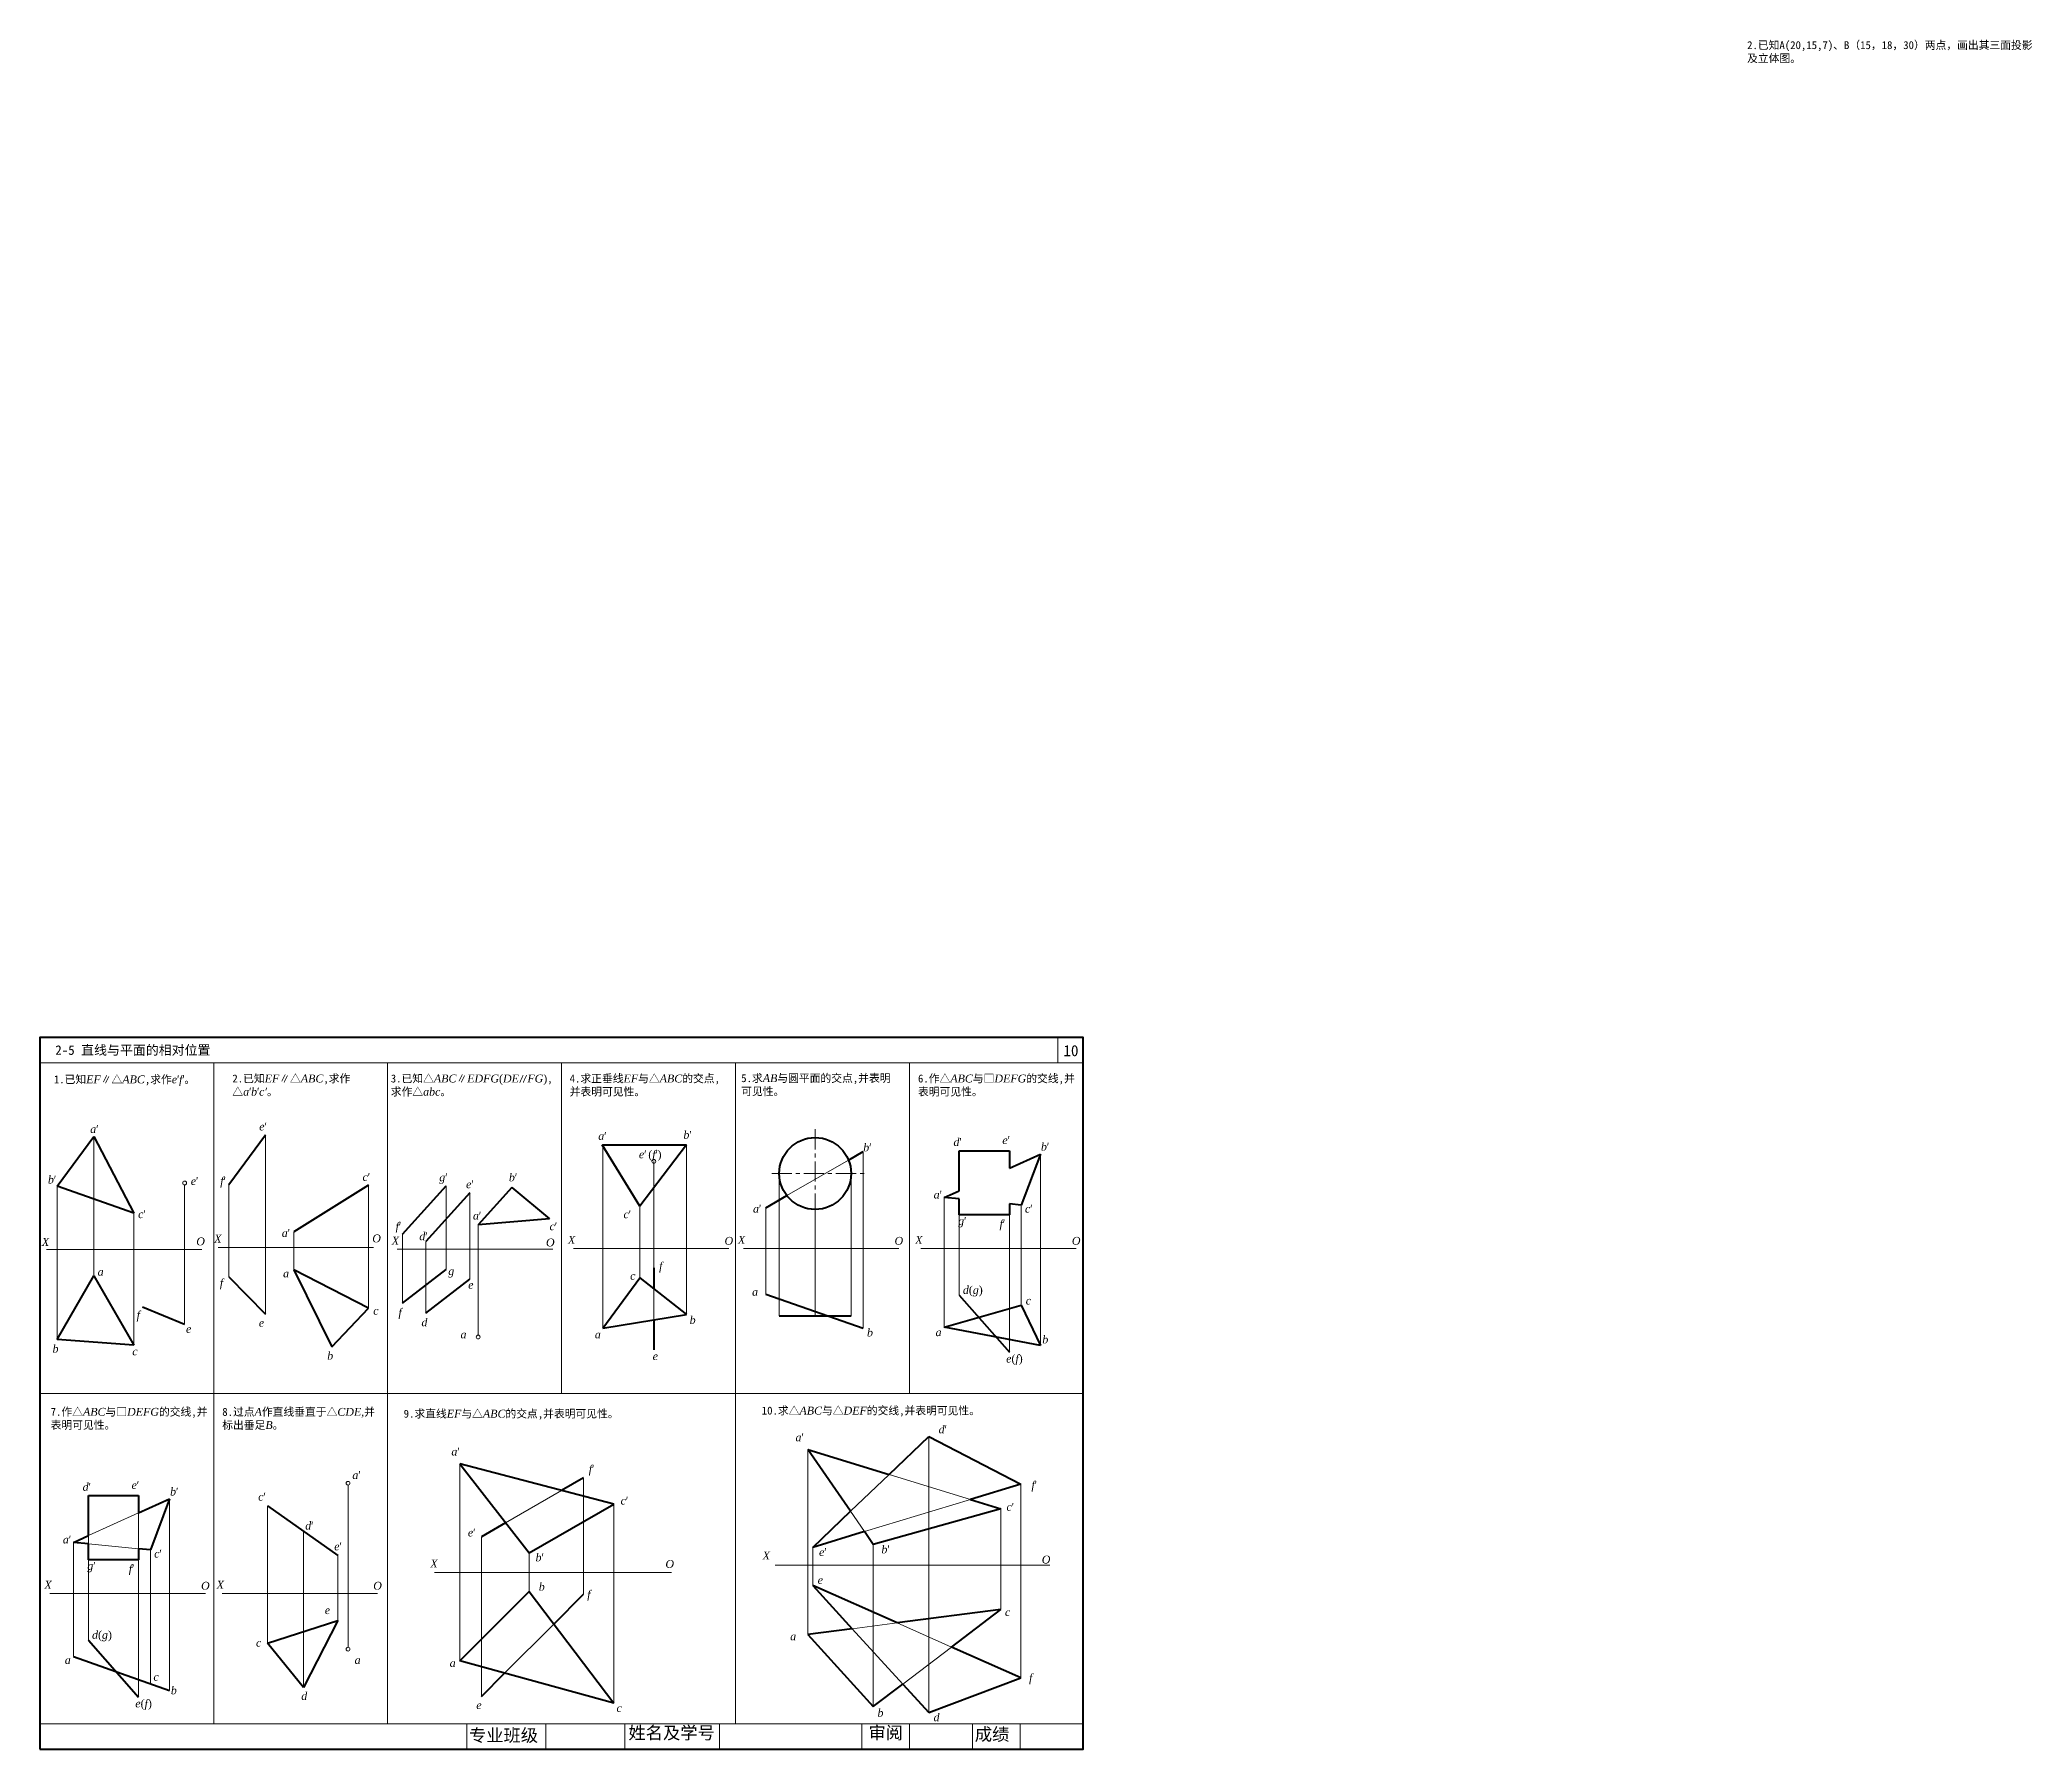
# Model space of a CAD drawing. Header units: millimetres. Extents: x 20 to 650, y 18 to 559.
import ezdxf

# ---------------------------------------------------------------- set-up
doc = ezdxf.new("R2010")
doc.units = ezdxf.units.MM
doc.linetypes.add('CENTER', pattern=[50.8, 31.75, -6.35, 6.35, -6.35])
doc.layers.get('0').update_dxf_attribs({"lineweight": 40})
for name, color, linetype, lineweight in [('点画线', 7, 'CENTER', 13), ('粗线', 7, 'Continuous', 40), ('细线', 7, 'Continuous', 13)]:
    doc.layers.add(name, color=color, linetype=linetype, lineweight=lineweight)

msp = doc.modelspace()

# ---------------------------------------------------------------- linework, layer by layer
at = {"lineweight": 5}
msp.add_line((19.89, 235.48), (349.89, 235.48), dxfattribs=at)
msp.add_lwpolyline([(19.89, 18.48), (349.89, 18.48), (349.89, 243.48), (19.89, 243.48)], close=True)
at = {"layer": '点画线', "ltscale": 0.2}
for p, q in [((265.1, 187.82), (265.1, 214.76)), ((251.35, 200.5), (281.5, 200.5))]:
    msp.add_line(p, q, dxfattribs=at)
at = {"layer": '粗线'}
for p, q in [((25.35, 196.47), (36.97, 212.18)), ((36.97, 212.18), (49.62, 187.94)), ((79.62, 197.02), (91.24, 212.72)), ((209.61, 190.22), (197.74, 209.61)), ((197.79, 209.53), (224.36, 209.53)), ((224.36, 209.53), (209.61, 190.22)), ((275.63, 204.76), (280.29, 207.45)), ((310.67, 207.71), (326.54, 207.71)), ((310.67, 195.07), (310.67, 207.71)), ((326.54, 207.71), (326.54, 202.24)), ((326.54, 202.24), (336.33, 206.66)), ((336.33, 206.66), (330.25, 190.54)), ((49.62, 187.94), (25.35, 196.47)), ((123.8, 196.83), (100.23, 182.05)), ((134.56, 181.32), (148.36, 196.56)), ((169.19, 196.08), (158.53, 184.32)), ((169.19, 196.08), (181.07, 186.16)), ((155.87, 194.38), (141.96, 179.02)), ((249.49, 189.67), (256.15, 193.51)), ((305.91, 192.92), (310.67, 195.07)), ((310.67, 192.45), (305.91, 192.92)), ((310.67, 187.45), (310.67, 192.45)), ((330.25, 190.54), (326.54, 190.9)), ((326.54, 190.9), (326.54, 187.45)), ((181.07, 186.16), (158.53, 184.32)), ((326.54, 187.45), (310.67, 187.45)), ((214.08, 170.65), (214.08, 164)), ((25.35, 148), (36.97, 168.13)), ((36.97, 168.13), (49.62, 146.23)), ((79.62, 167.83), (91.24, 156.02)), ((100.23, 170), (112.28, 145.64)), ((123.8, 157.96), (100.23, 170)), ((134.56, 159.52), (148.36, 170.12)), ((141.96, 156.38), (155.87, 167.06)), ((197.91, 151.61), (209.61, 167.49)), ((209.61, 167.49), (224.36, 155.95)), ((65.68, 152.78), (52.35, 158.24)), ((112.28, 145.64), (123.8, 157.96)), ((249.49, 162.39), (280.29, 151.56)), ((305.91, 151.95), (330.25, 158.82)), ((310.67, 161.99), (326.54, 144.02)), ((330.25, 158.82), (336.33, 146.14)), ((197.91, 151.61), (224.36, 155.95)), ((214.08, 154.26), (214.08, 144.73)), ((253.74, 155.52), (276.46, 155.52)), ((336.33, 146.14), (305.91, 151.95)), ((49.62, 146.23), (25.35, 148)), ((288.49, 105.36), (301, 117.32)), ((301, 117.32), (330.13, 102.31)), ((152.69, 108.68), (174.61, 80.53)), ((201.38, 95.98), (152.69, 108.68)), ((262.79, 113.26), (288.49, 105.36)), ((276.27, 93.68), (262.79, 113.26)), ((191.84, 104.3), (184.88, 100.28)), ((330.13, 102.31), (314.2, 97.46)), ((35.26, 98.65), (51.13, 98.65)), ((35.26, 86.01), (35.26, 98.65)), ((51.13, 98.65), (51.13, 93.18)), ((51.13, 93.18), (60.92, 97.6)), ((60.92, 97.6), (54.84, 81.48)), ((91.85, 95.44), (114.17, 79.73)), ((174.61, 80.53), (201.38, 95.98)), ((314.2, 97.46), (323.87, 94.49)), ((167.19, 90.07), (159.56, 85.66)), ((264.36, 82.29), (276.27, 93.68)), ((323.87, 94.49), (283.46, 83.23)), ((30.5, 83.86), (35.26, 86.01)), ((35.26, 83.39), (30.5, 83.86)), ((35.26, 78.39), (35.26, 83.39)), ((280.69, 87.26), (264.36, 82.29)), ((283.46, 83.23), (280.69, 87.26)), ((51.13, 78.39), (35.26, 78.39)), ((54.84, 81.48), (51.13, 81.84)), ((51.13, 81.84), (51.13, 78.39)), ((264.36, 70.24), (276.83, 56.57)), ((291.03, 58.39), (264.36, 70.24)), ((152.69, 46.43), (174.61, 68.36)), ((174.61, 68.36), (201.38, 32.98)), ((182.42, 58.04), (191.84, 67.46)), ((91.85, 52.01), (114.17, 59.15)), ((114.17, 59.15), (103.29, 38.01)), ((323.87, 62.59), (291.03, 58.39)), ((308.24, 50.74), (323.87, 62.59)), ((35.26, 52.93), (51.13, 34.96)), ((103.29, 38.01), (91.85, 52.01)), ((276.83, 56.57), (262.79, 54.77)), ((262.79, 54.77), (283.46, 31.94)), ((330.13, 41.01), (308.24, 50.74)), ((30.5, 47.81), (60.92, 37.07)), ((201.38, 32.98), (152.69, 46.43)), ((159.56, 35.17), (166.89, 42.51)), ((283.46, 31.94), (292.82, 39.03)), ((292.82, 39.03), (301, 30.06)), ((301, 30.06), (330.13, 41.01))]:
    msp.add_line(p, q, dxfattribs=at)
msp.add_circle((265.1, 200.5), 11.36, dxfattribs=at)
at = {"layer": '细线'}
for p, q in [((341.89, 235.48), (341.89, 243.48)), ((74.89, 235.48), (74.89, 26.48)), ((129.89, 235.48), (129.89, 26.48)), ((184.89, 130.98), (184.89, 235.48)), ((239.89, 235.48), (239.89, 26.48)), ((239.89, 235.48), (349.89, 235.48)), ((294.89, 235.48), (294.89, 130.98)), ((36.97, 212.18), (36.97, 168.13)), ((91.24, 212.72), (91.24, 168.68)), ((197.91, 209.27), (197.91, 151.61)), ((224.36, 209.53), (224.36, 155.95)), ((214.08, 204.33), (214.08, 170.65)), ((280.29, 207.45), (280.29, 151.56)), ((336.33, 206.66), (336.33, 146.14)), ((25.35, 196.47), (25.35, 148)), ((65.68, 152.78), (65.68, 196.9)), ((79.62, 197.02), (79.62, 167.83)), ((123.8, 157.96), (123.8, 196.83)), ((148.36, 196.56), (148.36, 170.12)), ((169.19, 196.08), (158.53, 184.32)), ((253.74, 200.5), (253.74, 155.52)), ((276.46, 200.5), (276.46, 155.52)), ((155.87, 194.38), (155.87, 167.06)), ((209.61, 190.22), (209.61, 167.49)), ((249.49, 189.67), (249.49, 162.39)), ((265.1, 189.14), (265.1, 155.52)), ((305.91, 192.92), (305.91, 151.95)), ((330.25, 190.54), (330.25, 158.82)), ((49.62, 187.94), (49.62, 146.23)), ((158.53, 184.32), (158.53, 149.38)), ((310.67, 187.45), (310.67, 161.99)), ((326.54, 187.45), (326.54, 144.02)), ((71.15, 176.52), (22, 176.52)), ((125.42, 177.07), (76.27, 177.07)), ((100.23, 170), (100.23, 182.05)), ((182.09, 176.54), (132.94, 176.54)), ((134.56, 181.32), (134.56, 159.52)), ((141.96, 179.02), (141.96, 156.38)), ((237.8, 176.79), (188.65, 176.79)), ((291.56, 176.79), (242.41, 176.79)), ((347.65, 176.79), (298.5, 176.79)), ((91.24, 168.68), (91.24, 156.02)), ((214.08, 164), (214.08, 154.26)), ((253.74, 155.52), (276.46, 155.52)), ((19.89, 130.98), (349.89, 130.98)), ((301, 117.32), (301, 30.06)), ((152.69, 108.68), (152.69, 46.43)), ((262.79, 113.26), (262.79, 54.77)), ((117.36, 50.69), (117.36, 101.96)), ((191.84, 67.46), (191.84, 104.3)), ((330.13, 102.31), (330.13, 41.01)), ((60.92, 97.6), (60.92, 37.07)), ((91.85, 52.01), (91.85, 95.44)), ((167.19, 90.07), (184.88, 100.28)), ((201.38, 95.98), (201.38, 32.98)), ((35.26, 86.01), (51.13, 93.18)), ((51.13, 93.18), (51.13, 81.84)), ((117.36, 90.95), (117.36, 50.69)), ((323.87, 94.49), (323.87, 62.59)), ((30.5, 83.86), (30.5, 47.81)), ((35.26, 86.01), (35.26, 83.39)), ((35.26, 83.39), (51.13, 81.84)), ((103.29, 38.01), (103.29, 87.38)), ((159.56, 85.66), (159.56, 35.17)), ((264.36, 82.29), (264.36, 70.24)), ((283.46, 83.23), (283.46, 31.94)), ((35.26, 78.39), (35.26, 52.93)), ((51.13, 78.39), (51.13, 34.96)), ((54.84, 81.48), (54.84, 39.22)), ((114.17, 79.73), (114.17, 59.15)), ((174.61, 80.53), (174.61, 68.36)), ((252.4, 76.61), (339.33, 76.61)), ((144.73, 74.34), (219.69, 74.34)), ((72.23, 67.73), (23.08, 67.73)), ((126.7, 67.73), (77.55, 67.73)), ((19.89, 26.48), (349.89, 26.48)), ((154.89, 18.48), (154.89, 26.48)), ((179.89, 18.48), (179.89, 26.48)), ((204.89, 18.48), (204.89, 26.48)), ((234.89, 18.48), (234.89, 26.48)), ((279.89, 18.48), (279.89, 26.48)), ((294.89, 18.48), (294.89, 26.48)), ((314.89, 18.48), (314.89, 26.48)), ((329.89, 18.48), (329.89, 26.48))]:
    msp.add_line(p, q, dxfattribs=at)
at = {"layer": '细线', "lineweight": 5}
for p, q in [((19.89, 235.48), (129.89, 235.48)), ((129.89, 235.48), (239.89, 235.48))]:
    msp.add_line(p, q, dxfattribs=at)
at = {"layer": '细线', "lineweight": 9}
for p, q in [((256.15, 193.51), (275.63, 204.76)), ((276.27, 93.68), (288.49, 105.36)), ((288.49, 105.36), (314.2, 97.46)), ((314.2, 97.46), (280.69, 87.26)), ((280.69, 87.26), (276.27, 93.68))]:
    msp.add_line(p, q, dxfattribs=at)
at = {"layer": '细线', "lineweight": 9, "ltscale": 0.3}
for p, q in [((182.42, 58.04), (166.89, 42.51)), ((276.83, 56.57), (291.03, 58.39)), ((291.03, 58.39), (308.24, 50.74)), ((292.82, 39.03), (276.83, 56.57)), ((308.24, 50.74), (292.82, 39.03))]:
    msp.add_line(p, q, dxfattribs=at)
at = {"layer": '细线'}
for centre in [(214.08, 204.33), (65.68, 197.5), (158.53, 148.78), (117.36, 102.56), (117.36, 50.09)]:
    msp.add_circle(centre, 0.6, dxfattribs=at)

# ---------------------------------------------------------------- texts
at = {"lineweight": 5, "char_height": 4, "attachment_point": 1}
for s, insert, width in [('{\\f仿宋_GB2312|b0|i0|c134|p49;专业班级}', (155.62, 24.85), 23.3701), ('{\\f仿宋_GB2312|b0|i0|c134|p49;姓名及学号}', (206.05, 25.65), 29.8443), ('{\\f仿宋_GB2312|b0|i0|c134|p49;审阅}', (281.95, 25.65), 13.7378), ('{\\f仿宋_GB2312|b0|i0|c134|p49;成绩}', (315.59, 25.18), 13.2641)]:
    msp.add_mtext(s, dxfattribs=dict(at, insert=insert, width=width))
at = {"layer": '细线', "lineweight": 5, "attachment_point": 1}
for s, insert, char_height, width in [('{\\f宋体|b0|i0|c134|p2;2.已知A(20,15,7)、B（15，18，30）两点，画出其三面投影\\P及立体图。}', (559.84, 558.56), 2.5, 110), ('{\\fSimHei|b0|i0|c134|p2;2-5 直线与平面的相对位置}', (24.78, 241.03), 3, 110), ('{\\f宋体|b0|i0|c134|p2;1.已知\\fTimes New Roman|b0|i1|c0|p18;EF\\f宋体|b0|i0|c134|p2;∥△\\fTimes New Roman|b0|i1|c0|p18;ABC\\f宋体|b0|i0|c134|p2;,求作\\fTimes New Roman|b0|i1|c0|p18;e\\f幼圆|b0|i0|c134|p49;′\\fTimes New Roman|b0|i1|c0|p18;f\\f幼圆|b0|i0|c134|p49;′\\f宋体|b0|i0|c134|p2;。}', (24.32, 231.51), 2.5, 53.137), ('{\\f宋体|b0|i0|c134|p2;2.已知\\fTimes New Roman|b0|i1|c0|p18;EF\\f宋体|b0|i0|c134|p2;∥△\\fTimes New Roman|b0|i1|c0|p18;ABC\\f宋体|b0|i0|c134|p2;,求作\\P△\\fTimes New Roman|b0|i1|c0|p18;a\\f幼圆|b0|i0|c134|p49;′\\fTimes New Roman|b0|i1|c0|p18;b\\f幼圆|b0|i0|c134|p49;′\\fTimes New Roman|b0|i1|c0|p18;c\\fTimes New Roman|b0|i1|c134|p18;′。}', (80.78, 231.79), 2.5, 53.137), ('{\\f宋体|b0|i0|c134|p2;3.已知△\\fTimes New Roman|b0|i1|c0|p18;ABC\\f宋体|b0|i0|c134|p2;∥\\fTimes New Roman|b0|i1|c0|p18;EDFG\\fTimes New Roman|b0|i0|c0|p18;(\\fTimes New Roman|b0|i1|c0|p18;DE\\fTimes New Roman|b0|i0|c134|p18;∥\\fTimes New Roman|b0|i1|c0|p18;FG\\fTimes New Roman|b0|i0|c0|p18;)\\f宋体|b0|i0|c134|p2;,求作△\\fTimes New Roman|b0|i1|c0|p18;abc\\fTimes New Roman|b0|i1|c134|p18;。 }', (130.88, 231.79), 2.5, 53.137), ('{\\f宋体|b0|i0|c134|p2;4.求正垂线\\fTimes New Roman|b0|i1|c0|p18;EF\\f宋体|b0|i0|c134|p2;与△\\fTimes New Roman|b0|i1|c0|p18;ABC\\f宋体|b0|i0|c134|p2;的交点,\\P并表明可见性\\fTimes New Roman|b0|i1|c134|p18;。 }', (187.45, 231.79), 2.5, 53.137), ('{\\f宋体|b0|i0|c134|p2;5.求\\fTimes New Roman|b0|i1|c0|p18;AB\\f宋体|b0|i0|c134|p2;与圆平面的交点,并表明可见性\\fTimes New Roman|b0|i1|c134|p18;。 }', (241.71, 231.9), 2.5, 50.2587), ('{\\f宋体|b0|i0|c134|p2;6.作△\\fTimes New Roman|b0|i1|c0|p18;ABC\\f宋体|b0|i0|c134|p18;与\\f宋体|b0|i0|c134|p2;□\\fTimes New Roman|b0|i1|c0|p18;DEFG\\f宋体|b0|i0|c134|p2;的交线,并表明可见性\\fTimes New Roman|b0|i1|c134|p18;。 }', (297.62, 231.79), 2.5, 50.2587), ('{\\f宋体|b0|i0|c134|p2;7.作△\\fTimes New Roman|b0|i1|c0|p18;ABC\\f宋体|b0|i0|c134|p18;与\\f宋体|b0|i0|c134|p2;□\\fTimes New Roman|b0|i1|c0|p18;DEFG\\f宋体|b0|i0|c134|p2;的交线,并表明可见性\\fTimes New Roman|b0|i1|c134|p18;。 }', (23.31, 126.39), 2.5, 50.2587), ('{\\f宋体|b0|i0|c134|p2;8.过点\\fTimes New Roman|b0|i1|c0|p18;A\\f宋体|b0|i0|c134|p2;作直线垂直于△\\fTimes New Roman|b0|i1|c0|p18;CDE,\\f宋体|b0|i0|c134|p18;并\\f宋体|b0|i0|c134|p2;标出垂足\\fTimes New Roman|b0|i1|c0|p18;B\\f宋体|b0|i0|c134|p2;。\\fTimes New Roman|b0|i1|c134|p18; }', (77.58, 126.38), 2.5, 50.2587), ('{\\f宋体|b0|i0|c134|p2;9.求直线\\fTimes New Roman|b0|i1|c0|p18;EF\\f宋体|b0|i0|c134|p2;与△\\fTimes New Roman|b0|i1|c0|p18;ABC\\f宋体|b0|i0|c134|p2;的交点,并表明可见性\\fTimes New Roman|b0|i1|c134|p18;。 }', (134.95, 125.8), 2.5, 85.7441), ('{\\f宋体|b0|i0|c134|p2;10.求△\\fTimes New Roman|b0|i1|c0|p18;ABC\\f宋体|b0|i0|c134|p2;与△\\fTimes New Roman|b0|i1|c0|p18;DEF\\f宋体|b0|i0|c134|p2;的交线,并表明可见性\\fTimes New Roman|b0|i1|c134|p18;。 }', (248.21, 126.78), 2.5, 85.7441)]:
    msp.add_mtext(s, dxfattribs=dict(at, insert=insert, char_height=char_height, width=width))
at = {"layer": '细线', "attachment_point": 1}
for s, insert, char_height, width in [('{\\fSimSun|b0|i0|c134|p2;10}', (343.61, 241.1), 3.5, 6.3607), ('{\\fTimes New Roman|b0|i1|c0|p18;a\\f幼圆|b0|i0|c134|p49;′}', (35.82, 215.8), 2.5, 13.9023), ('{\\fTimes New Roman|b0|i1|c0|p18;e\\f幼圆|b0|i0|c134|p49;′}', (89.27, 216.62), 2.5, 13.9023), ('{\\fTimes New Roman|b0|i1|c0|p18;a\\f幼圆|b0|i0|c134|p49;′}', (196.5, 213.65), 2.5, 13.9023), ('{\\fTimes New Roman|b0|i0|c0|p18;(\\fTimes New Roman|b0|i1|c0|p18;f\\f幼圆|b0|i0|c134|p49;′\\fTimes New Roman|b0|i0|c0|p18;)}', (212.32, 207.81), 2.5, 13.9023), ('{\\fTimes New Roman|b0|i1|c0|p18;b\\f幼圆|b0|i0|c134|p49;′}', (223.43, 213.98), 2.5, 13.9023), ('{\\fTimes New Roman|b0|i1|c0|p18;b\\f幼圆|b0|i0|c134|p49;′}', (280.31, 210.02), 2.5, 13.9023), ('{\\fTimes New Roman|b0|i1|c0|p18;d\\f幼圆|b0|i0|c134|p49;′}', (308.83, 211.73), 2.5, 13.9023), ('{\\fTimes New Roman|b0|i1|c0|p18;e\\f幼圆|b0|i0|c134|p49;′}', (324.3, 212.32), 2.5, 13.9023), ('{\\fTimes New Roman|b0|i1|c0|p18;b\\f幼圆|b0|i0|c134|p49;′}', (336.51, 210.24), 2.5, 13.9023), ('{\\fTimes New Roman|b0|i1|c0|p18;e\\f幼圆|b0|i0|c134|p49;′}', (209.35, 207.81), 2.5, 13.9023), ('{\\fTimes New Roman|b0|i1|c0|p18;b\\f幼圆|b0|i0|c134|p49;′}', (22.45, 199.84), 2.5, 13.9023), ('{\\fTimes New Roman|b0|i1|c0|p18;e\\f幼圆|b0|i0|c134|p49;′}', (67.62, 199.38), 2.5, 13.9023), ('{\\fTimes New Roman|b0|i1|c0|p18;f\\f幼圆|b0|i0|c134|p49;′}', (76.94, 199.38), 2.5, 13.9023), ('{\\fTimes New Roman|b0|i1|c0|p18;c\\f幼圆|b0|i0|c134|p49;′}', (121.94, 200.67), 2.5, 13.9023), ('{\\fTimes New Roman|b0|i1|c0|p18;g\\f幼圆|b0|i0|c134|p49;′}', (146.21, 200.54), 2.5, 13.9023), ('{\\fTimes New Roman|b0|i1|c0|p18;e\\f幼圆|b0|i0|c134|p49;′}', (154.69, 198.36), 2.5, 13.9023), ('{\\fTimes New Roman|b0|i1|c0|p18;b\\f幼圆|b0|i0|c134|p49;′}', (168.25, 200.54), 2.5, 13.9023), ('{\\fTimes New Roman|b0|i1|c0|p18;a\\f幼圆|b0|i0|c134|p49;′}', (245.45, 190.63), 2.5, 13.9023), ('{\\fTimes New Roman|b0|i1|c0|p18;a\\f幼圆|b0|i0|c134|p49;′}', (302.58, 195.09), 2.5, 13.9023), ('{\\fTimes New Roman|b0|i1|c0|p18;c\\f幼圆|b0|i0|c134|p49;′}', (331.45, 190.63), 2.5, 13.9023), ('{\\fTimes New Roman|b0|i1|c0|p18;c\\f幼圆|b0|i0|c134|p49;′}', (50.96, 188.9), 2.5, 13.9023), ('{\\fTimes New Roman|b0|i1|c0|p18;a\\f幼圆|b0|i0|c134|p49;′}', (96.4, 182.95), 2.5, 13.9023), ('{\\fTimes New Roman|b0|i1|c0|p18;f\\f幼圆|b0|i0|c134|p49;′}', (132.4, 185.06), 2.5, 13.9023), ('{\\fTimes New Roman|b0|i1|c0|p18;a\\f幼圆|b0|i0|c134|p49;′}', (156.87, 188.44), 2.5, 13.9023), ('{\\fTimes New Roman|b0|i1|c0|p18;c\\f幼圆|b0|i0|c134|p49;′}', (181.09, 185.06), 2.5, 13.9023), ('{\\fTimes New Roman|b0|i1|c0|p18;c\\f幼圆|b0|i0|c134|p49;′}', (204.47, 188.87), 2.5, 13.9023), ('{\\fTimes New Roman|b0|i1|c0|p18;g\\f幼圆|b0|i0|c134|p49;′}', (310.32, 186.76), 2.5, 13.9023), ('{\\fTimes New Roman|b0|i1|c0|p18;f\\f幼圆|b0|i0|c134|p49;′}', (323.41, 185.87), 2.5, 13.9023), ('{\\fTimes New Roman|b0|i1|c0|p18;X}', (20.52, 180.13), 2.5, 13.9023), ('{\\fTimes New Roman|b0|i1|c0|p18;O}', (69.36, 180.28), 2.5, 13.9023), ('{\\fTimes New Roman|b0|i1|c0|p18;X}', (75.04, 181.18), 2.5, 13.9023), ('{\\fTimes New Roman|b0|i1|c0|p18;O}', (125.02, 181.23), 2.5, 13.9023), ('{\\fTimes New Roman|b0|i1|c0|p18;X}', (131.18, 180.51), 2.5, 13.9023), ('{\\fTimes New Roman|b0|i1|c0|p18;d\\f幼圆|b0|i0|c134|p49;′}', (139.91, 181.91), 2.5, 13.9023), ('{\\fTimes New Roman|b0|i1|c0|p18;O}', (179.96, 179.94), 2.5, 13.9023), ('{\\fTimes New Roman|b0|i1|c0|p18;X}', (186.89, 180.77), 2.5, 13.9023), ('{\\fTimes New Roman|b0|i1|c0|p18;O}', (236.43, 180.46), 2.5, 13.9023), ('{\\fTimes New Roman|b0|i1|c0|p18;X}', (240.65, 180.77), 2.5, 13.9023), ('{\\fTimes New Roman|b0|i1|c0|p18;O}', (290.2, 180.46), 2.5, 13.9023), ('{\\fTimes New Roman|b0|i1|c0|p18;X}', (296.74, 180.77), 2.5, 13.9023), ('{\\fTimes New Roman|b0|i1|c0|p18;O}', (346.28, 180.46), 2.5, 13.9023), ('{\\fTimes New Roman|b0|i1|c0|p18;g}', (149.05, 170.91), 2.5, 13.9023), ('{\\fTimes New Roman|b0|i1|c0|p18;f}', (215.74, 172.46), 2.5, 13.9023), ('{\\fTimes New Roman|b0|i1|c0|p18;a}', (38.17, 170.69), 2.5, 13.9023), ('{\\fTimes New Roman|b0|i1|c0|p18;f}', (76.81, 167.14), 2.5, 13.9023), ('{\\fTimes New Roman|b0|i1|c0|p18;a}', (96.82, 170.15), 2.5, 13.9023), ('{\\fTimes New Roman|b0|i1|c0|p18;e}', (155.35, 166.56), 2.5, 13.9023), ('{\\fTimes New Roman|b0|i1|c0|p18;c}', (206.58, 169.41), 2.5, 13.9023), ('{\\fTimes New Roman|b0|i1|c0|p18;d\\fTimes New Roman|b0|i0|c0|p18;(\\fTimes New Roman|b0|i1|c0|p18;g\\fTimes New Roman|b0|i0|c0|p18;)}', (311.81, 164.94), 2.5, 13.9023), ('{\\fTimes New Roman|b0|i1|c0|p18;c}', (125.32, 158.38), 2.5, 13.9023), ('{\\fTimes New Roman|b0|i1|c0|p18;f}', (133.3, 157.85), 2.5, 13.9023), ('{\\fTimes New Roman|b0|i1|c0|p18;a}', (245.15, 164.35), 2.5, 13.9023), ('{\\fTimes New Roman|b0|i1|c0|p18;c}', (331.7, 161.58), 2.5, 13.9023), ('{\\fTimes New Roman|b0|i1|c0|p18;f}', (50.5, 157.01), 2.5, 13.9023), ('{\\fTimes New Roman|b0|i1|c0|p18;e}', (66.12, 152.63), 2.5, 13.9023), ('{\\fTimes New Roman|b0|i1|c0|p18;e}', (89.14, 154.55), 2.5, 13.9023), ('{\\fTimes New Roman|b0|i1|c0|p18;d}', (140.57, 154.7), 2.5, 13.9023), ('{\\fTimes New Roman|b0|i1|c0|p18;b}', (225.4, 155.44), 2.5, 13.9023), ('{\\fTimes New Roman|b0|i1|c0|p18;b}', (281.49, 151.48), 2.5, 13.9023), ('{\\fTimes New Roman|b0|i1|c0|p18;b}', (23.91, 146.33), 2.5, 13.9023), ('{\\fTimes New Roman|b0|i1|c0|p18;a}', (152.93, 150.87), 2.5, 13.9023), ('{\\fTimes New Roman|b0|i1|c0|p18;a}', (195.41, 150.87), 2.5, 13.9023), ('{\\fTimes New Roman|b0|i1|c0|p18;a}', (303.18, 151.57), 2.5, 13.9023), ('{\\fTimes New Roman|b0|i1|c0|p18;b}', (336.94, 149.29), 2.5, 13.9023), ('{\\fTimes New Roman|b0|i1|c0|p18;c}', (49.13, 145.51), 2.5, 13.9023), ('{\\fTimes New Roman|b0|i1|c0|p18;b}', (110.79, 144.14), 2.5, 13.9023), ('{\\fTimes New Roman|b0|i1|c0|p18;e}', (213.7, 144.01), 2.5, 13.9023), ('{\\fTimes New Roman|b0|i1|c0|p18;e\\fTimes New Roman|b0|i0|c0|p18;(\\fTimes New Roman|b0|i1|c0|p18;f\\fTimes New Roman|b0|i0|c0|p18;)}', (325.5, 143.24), 2.5, 13.9023), ('{\\fTimes New Roman|b0|i1|c0|p18;d\\f幼圆|b0|i0|c134|p49;′}', (304.14, 120.85), 2.5, 13.9023), ('{\\fTimes New Roman|b0|i1|c0|p18;a\\f幼圆|b0|i0|c134|p49;′}', (150.05, 113.83), 2.5, 13.9023), ('{\\fTimes New Roman|b0|i1|c0|p18;a\\f幼圆|b0|i0|c134|p49;′}', (258.87, 118.32), 2.5, 13.9023), ('{\\fTimes New Roman|b0|i1|c0|p18;f\\f幼圆|b0|i0|c134|p49;′}', (193.47, 108.25), 2.5, 13.9023), ('{\\fTimes New Roman|b0|i1|c0|p18;d\\f幼圆|b0|i0|c134|p49;′}', (33.42, 102.67), 2.5, 13.9023), ('{\\fTimes New Roman|b0|i1|c0|p18;e\\f幼圆|b0|i0|c134|p49;′}', (48.89, 103.26), 2.5, 13.9023), ('{\\fTimes New Roman|b0|i1|c0|p18;b\\f幼圆|b0|i0|c134|p49;′}', (61.09, 101.18), 2.5, 13.9023), ('{\\fTimes New Roman|b0|i1|c0|p18;a\\f幼圆|b0|i0|c134|p49;′}', (118.73, 106.38), 2.5, 13.9023), ('{\\fTimes New Roman|b0|i1|c0|p18;f\\f幼圆|b0|i0|c134|p49;′}', (333.49, 103.2), 2.5, 13.9023), ('{\\fTimes New Roman|b0|i1|c0|p18;c\\f幼圆|b0|i0|c134|p49;′}', (88.94, 99.57), 2.5, 13.9023), ('{\\fTimes New Roman|b0|i1|c0|p18;c\\f幼圆|b0|i0|c134|p49;′}', (203.57, 98.32), 2.5, 13.9023), ('{\\fTimes New Roman|b0|i1|c0|p18;c\\f幼圆|b0|i0|c134|p49;′}', (203.57, 98.32), 2.5, 13.9023), ('{\\fTimes New Roman|b0|i1|c0|p18;c\\f幼圆|b0|i0|c134|p49;′}', (325.6, 96.35), 2.5, 13.9023), ('{\\fTimes New Roman|b0|i1|c0|p18;d\\f幼圆|b0|i0|c134|p49;′}', (103.82, 90.42), 2.5, 13.9023), ('{\\fTimes New Roman|b0|i1|c0|p18;e\\f幼圆|b0|i0|c134|p49;′}', (155.26, 88.23), 2.5, 13.9023), ('{\\fTimes New Roman|b0|i1|c0|p18;a\\f幼圆|b0|i0|c134|p49;′}', (27.17, 86.02), 2.5, 13.9023), ('{\\fTimes New Roman|b0|i1|c0|p18;e\\f幼圆|b0|i0|c134|p49;′}', (112.98, 83.85), 2.5, 13.9023), ('{\\fTimes New Roman|b0|i1|c0|p18;e\\f幼圆|b0|i0|c134|p49;′}', (266.32, 82.05), 2.5, 13.9023), ('{\\fTimes New Roman|b0|i1|c0|p18;b\\f幼圆|b0|i0|c134|p49;′}', (286.05, 82.88), 2.5, 13.9023), ('{\\fTimes New Roman|b0|i1|c0|p18;g\\f幼圆|b0|i0|c134|p49;′}', (34.91, 77.7), 2.5, 13.9023), ('{\\fTimes New Roman|b0|i1|c0|p18;f\\f幼圆|b0|i0|c134|p49;′}', (48, 76.81), 2.5, 13.9023), ('{\\fTimes New Roman|b0|i1|c0|p18;c\\f幼圆|b0|i0|c134|p49;′}', (56.04, 81.57), 2.5, 13.9023), ('{\\fTimes New Roman|b0|i1|c0|p18;X}', (143.39, 78.42), 2.5, 13.9023), ('{\\fTimes New Roman|b0|i1|c0|p18;b\\f幼圆|b0|i0|c134|p49;′}', (176.67, 80.36), 2.5, 13.9023), ('{\\fTimes New Roman|b0|i1|c0|p18;O}', (217.74, 78.28), 2.5, 13.9023), ('{\\fTimes New Roman|b0|i1|c0|p18;X}', (248.48, 80.95), 2.5, 13.9023), ('{\\fTimes New Roman|b0|i1|c0|p18;O}', (336.77, 79.67), 2.5, 13.9023), ('{\\fTimes New Roman|b0|i1|c0|p18;X}', (21.33, 71.7), 2.5, 13.9023), ('{\\fTimes New Roman|b0|i1|c0|p18;O}', (70.87, 71.4), 2.5, 13.9023), ('{\\fTimes New Roman|b0|i1|c0|p18;X}', (75.79, 71.7), 2.5, 13.9023), ('{\\fTimes New Roman|b0|i1|c0|p18;O}', (125.33, 71.4), 2.5, 13.9023), ('{\\fTimes New Roman|b0|i1|c0|p18;b}', (177.7, 71.08), 2.5, 13.9023), ('{\\fTimes New Roman|b0|i1|c0|p18;e}', (265.89, 73.25), 2.5, 13.9023), ('{\\fTimes New Roman|b0|i1|c0|p18;f}', (193, 68.69), 2.5, 13.9023), ('{\\fTimes New Roman|b0|i1|c0|p18;e}', (110, 63.69), 2.5, 13.9023), ('{\\fTimes New Roman|b0|i1|c0|p18;c}', (325.13, 63.08), 2.5, 13.9023), ('{\\fTimes New Roman|b0|i1|c0|p18;d\\fTimes New Roman|b0|i0|c0|p18;(\\fTimes New Roman|b0|i1|c0|p18;g\\fTimes New Roman|b0|i0|c0|p18;)}', (36.4, 55.88), 2.5, 13.9023), ('{\\fTimes New Roman|b0|i1|c0|p18;c}', (88.26, 53.4), 2.5, 13.9023), ('{\\fTimes New Roman|b0|i1|c0|p18;a}', (257.2, 55.42), 2.5, 13.9023), ('{\\fTimes New Roman|b0|i1|c0|p18;a}', (27.77, 47.93), 2.5, 13.9023), ('{\\fTimes New Roman|b0|i1|c0|p18;a}', (119.44, 47.93), 2.5, 13.9023), ('{\\fTimes New Roman|b0|i1|c0|p18;a}', (149.51, 47), 2.5, 13.9023), ('{\\fTimes New Roman|b0|i1|c0|p18;c}', (55.81, 42.59), 2.5, 13.9023), ('{\\fTimes New Roman|b0|i1|c0|p18;b}', (61.33, 38.34), 2.5, 13.9023), ('{\\fTimes New Roman|b0|i1|c0|p18;f}', (332.74, 42.29), 2.5, 13.9023), ('{\\fTimes New Roman|b0|i1|c0|p18;e\\fTimes New Roman|b0|i0|c0|p18;(\\fTimes New Roman|b0|i1|c0|p18;f\\fTimes New Roman|b0|i0|c0|p18;)}', (50.08, 34.18), 2.5, 13.9023), ('{\\fTimes New Roman|b0|i1|c0|p18;d}', (102.56, 36.54), 2.5, 13.9023), ('{\\fTimes New Roman|b0|i1|c0|p18;e}', (157.92, 33.66), 2.5, 13.9023), ('{\\fTimes New Roman|b0|i1|c0|p18;c}', (202.26, 32.75), 2.5, 13.9023), ('{\\fTimes New Roman|b0|i1|c0|p18;b}', (284.82, 31.21), 2.5, 13.9023), ('{\\fTimes New Roman|b0|i1|c0|p18;d}', (302.54, 29.8), 2.5, 13.9023)]:
    msp.add_mtext(s, dxfattribs=dict(at, insert=insert, char_height=char_height, width=width))

doc.saveas('drawing.dxf')
